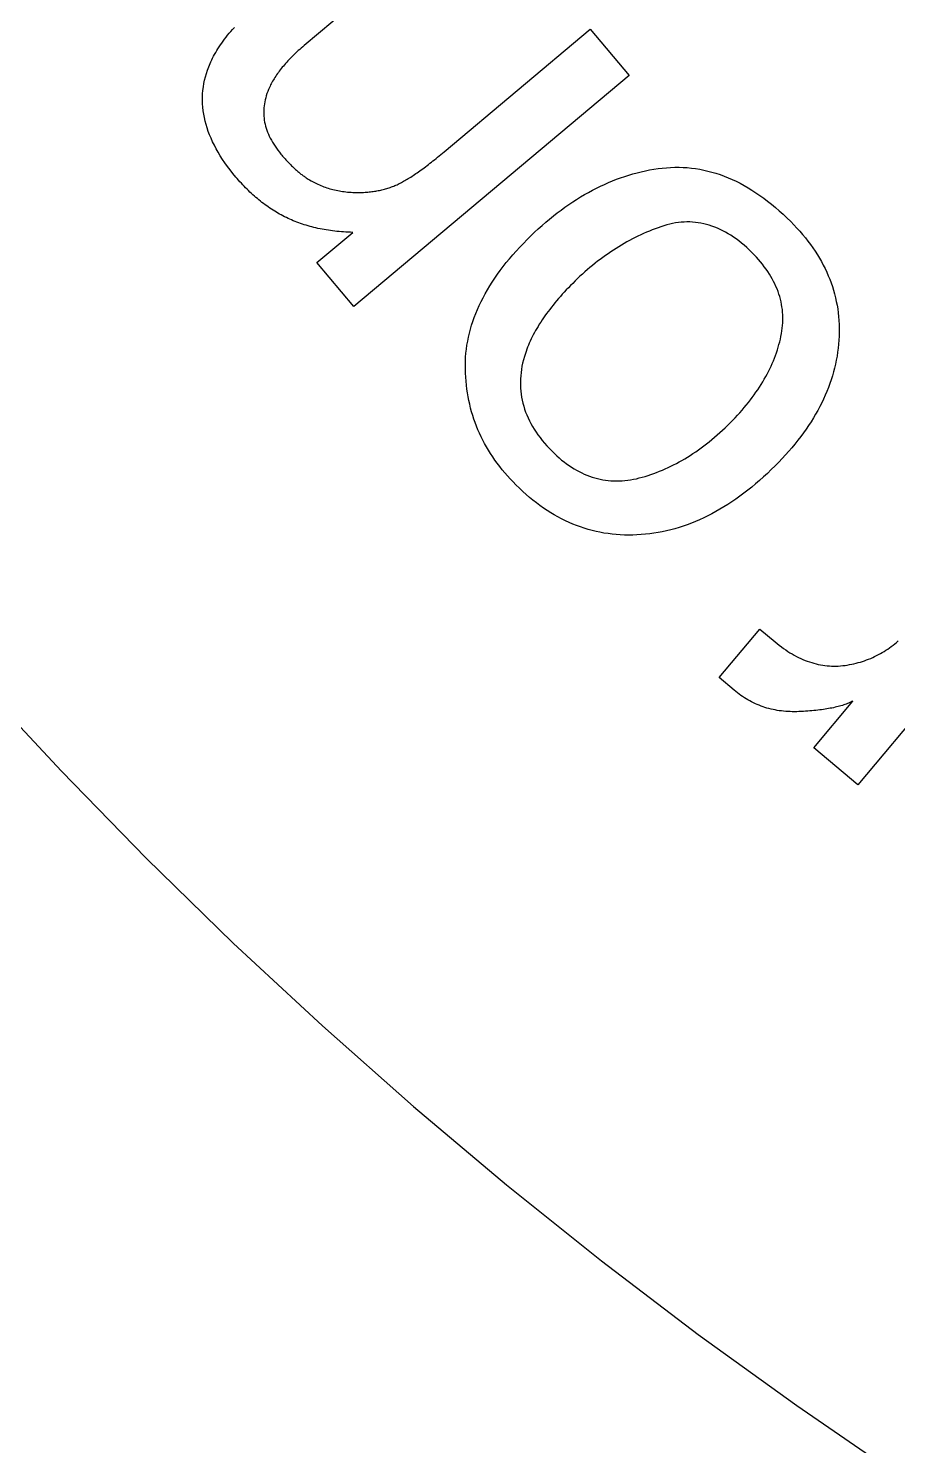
# Model space of a CAD drawing. Header units: metres. Extents: x -53 to 53, y -52 to 53.
# Drawn here: x -32.89 to -25, y -37.15 to -24.28 of the extents above; entities that cross this region are included whole.
import ezdxf

# ---------------------------------------------------------------- set-up
doc = ezdxf.new("R2010")
doc.units = ezdxf.units.M

msp = doc.modelspace()

# ---------------------------------------------------------------- linework, layer by layer
for p, q in [((-28.7888, -23.097), (-30.3852, -24.4366)), ((-31.0808, -24.3439), (-31.0663, -24.3261)), ((-31.0663, -24.3261), (-31.0513, -24.3082)), ((-31.0513, -24.3082), (-31.0359, -24.2903)), ((-31.0359, -24.2903), (-31.02, -24.2723)), ((-29.1148, -25.4031), (-27.788, -24.2897)), ((-27.788, -24.2897), (-27.4351, -24.7103)), ((-31.1688, -24.4661), (-31.1576, -24.4488)), ((-31.1576, -24.4488), (-31.146, -24.4315)), ((-31.146, -24.4315), (-31.1339, -24.4142)), ((-31.1339, -24.4142), (-31.1214, -24.3967)), ((-31.1214, -24.3967), (-31.1083, -24.3792)), ((-31.1083, -24.3792), (-31.0948, -24.3615)), ((-31.0948, -24.3615), (-31.0808, -24.3439)), ((-30.3991, -24.4484), (-30.4127, -24.4601)), ((-30.3852, -24.4366), (-30.3991, -24.4484)), ((-31.2407, -24.601), (-31.2334, -24.5844)), ((-31.2334, -24.5844), (-31.2256, -24.5677)), ((-31.2256, -24.5677), (-31.2173, -24.551)), ((-31.2173, -24.551), (-31.2086, -24.5341)), ((-31.2086, -24.5341), (-31.1993, -24.5172)), ((-31.1993, -24.5172), (-31.1896, -24.5003)), ((-31.1896, -24.5003), (-31.1794, -24.4832)), ((-31.1794, -24.4832), (-31.1688, -24.4661)), ((-30.5447, -24.5885), (-30.5551, -24.6)), ((-30.5341, -24.5769), (-30.5447, -24.5885)), ((-30.5231, -24.5652), (-30.5341, -24.5769)), ((-30.5119, -24.5536), (-30.5231, -24.5652)), ((-30.5005, -24.542), (-30.5119, -24.5536)), ((-30.4888, -24.5303), (-30.5005, -24.542)), ((-30.4768, -24.5186), (-30.4888, -24.5303)), ((-30.4645, -24.507), (-30.4768, -24.5186)), ((-30.452, -24.4953), (-30.4645, -24.507)), ((-30.4392, -24.4836), (-30.452, -24.4953)), ((-30.4261, -24.4718), (-30.4392, -24.4836)), ((-30.4127, -24.4601), (-30.4261, -24.4718)), ((-31.2827, -24.7221), (-31.274, -24.6917)), ((-31.274, -24.6917), (-31.2641, -24.6614)), ((-31.2641, -24.6614), (-31.2531, -24.6311)), ((-31.2531, -24.6311), (-31.2407, -24.601)), ((-30.6441, -24.7152), (-30.6515, -24.7267)), ((-30.6364, -24.7038), (-30.6441, -24.7152)), ((-30.6284, -24.6923), (-30.6364, -24.7038)), ((-30.6202, -24.6808), (-30.6284, -24.6923)), ((-30.6117, -24.6693), (-30.6202, -24.6808)), ((-30.603, -24.6578), (-30.6117, -24.6693)), ((-30.5939, -24.6463), (-30.603, -24.6578)), ((-30.5846, -24.6347), (-30.5939, -24.6463)), ((-30.575, -24.6232), (-30.5846, -24.6347)), ((-30.5652, -24.6116), (-30.575, -24.6232)), ((-30.5551, -24.6), (-30.5652, -24.6116)), ((-27.4351, -24.7103), (-29.9355, -26.8084)), ((-31.3079, -24.8749), (-31.3053, -24.8442)), ((-31.3053, -24.8442), (-31.3014, -24.8136)), ((-31.3014, -24.8136), (-31.2964, -24.783)), ((-31.2964, -24.783), (-31.2902, -24.7525)), ((-31.2902, -24.7525), (-31.2827, -24.7221)), ((-30.7094, -24.8366), (-30.717, -24.8554)), ((-30.7011, -24.8178), (-30.7094, -24.8366)), ((-30.6958, -24.8065), (-30.7011, -24.8178)), ((-30.6903, -24.7951), (-30.6958, -24.8065)), ((-30.6845, -24.7837), (-30.6903, -24.7951)), ((-30.6785, -24.7724), (-30.6845, -24.7837)), ((-30.6721, -24.761), (-30.6785, -24.7724)), ((-30.6655, -24.7495), (-30.6721, -24.761)), ((-30.6586, -24.7381), (-30.6655, -24.7495)), ((-30.6515, -24.7267), (-30.6586, -24.7381)), ((-31.3094, -24.9365), (-31.3093, -24.9057)), ((-31.3084, -24.9674), (-31.3094, -24.9365)), ((-31.3093, -24.9057), (-31.3079, -24.8749)), ((-31.3062, -24.9984), (-31.3084, -24.9674)), ((-30.7474, -24.9674), (-30.75, -24.986)), ((-30.7441, -24.9488), (-30.7474, -24.9674)), ((-30.7401, -24.9302), (-30.7441, -24.9488)), ((-30.7354, -24.9115), (-30.7401, -24.9302)), ((-30.73, -24.8929), (-30.7354, -24.9115)), ((-30.7238, -24.8741), (-30.73, -24.8929)), ((-30.717, -24.8554), (-30.7238, -24.8741)), ((-31.3027, -25.0294), (-31.3062, -24.9984)), ((-31.298, -25.0605), (-31.3027, -25.0294)), ((-31.2922, -25.0917), (-31.298, -25.0605)), ((-31.285, -25.1229), (-31.2922, -25.0917)), ((-30.753, -25.0231), (-30.7534, -25.0415)), ((-30.7534, -25.0415), (-30.7531, -25.06)), ((-30.7531, -25.06), (-30.752, -25.0784)), ((-30.7518, -25.0045), (-30.753, -25.0231)), ((-30.752, -25.0784), (-30.7503, -25.0968)), ((-30.75, -24.986), (-30.7518, -25.0045)), ((-30.7503, -25.0968), (-30.7478, -25.1152)), ((-31.2767, -25.1542), (-31.285, -25.1229)), ((-31.2672, -25.1856), (-31.2767, -25.1542)), ((-31.2565, -25.217), (-31.2672, -25.1856)), ((-31.2445, -25.2485), (-31.2565, -25.217)), ((-30.7478, -25.1152), (-30.7447, -25.1336)), ((-30.7447, -25.1336), (-30.7408, -25.1519)), ((-30.7408, -25.1519), (-30.7362, -25.1702)), ((-30.7362, -25.1702), (-30.7309, -25.1884)), ((-30.7309, -25.1884), (-30.7248, -25.2066)), ((-30.7248, -25.2066), (-30.7181, -25.2249)), ((-30.7181, -25.2249), (-30.7106, -25.243)), ((-31.2314, -25.28), (-31.2445, -25.2485)), ((-31.217, -25.3117), (-31.2314, -25.28)), ((-31.2014, -25.3434), (-31.217, -25.3117)), ((-31.1846, -25.3751), (-31.2014, -25.3434)), ((-30.7106, -25.243), (-30.7024, -25.2612)), ((-30.7024, -25.2612), (-30.6935, -25.2793)), ((-30.6935, -25.2793), (-30.6839, -25.2974)), ((-30.6839, -25.2974), (-30.6736, -25.3155)), ((-30.6736, -25.3155), (-30.6625, -25.3335)), ((-30.6625, -25.3335), (-30.6507, -25.3515)), ((-30.6507, -25.3515), (-30.6382, -25.3695)), ((-31.1666, -25.4069), (-31.1846, -25.3751)), ((-31.1474, -25.4388), (-31.1666, -25.4069)), ((-31.1269, -25.4708), (-31.1474, -25.4388)), ((-31.1053, -25.5028), (-31.1269, -25.4708)), ((-30.6382, -25.3695), (-30.625, -25.3874)), ((-30.625, -25.3874), (-30.6111, -25.4053)), ((-30.6111, -25.4053), (-30.5965, -25.4232)), ((-30.5965, -25.4232), (-30.5889, -25.4322)), ((-30.5889, -25.4322), (-30.5813, -25.441)), ((-30.5813, -25.441), (-30.5738, -25.4497)), ((-30.5738, -25.4497), (-30.5663, -25.4583)), ((-30.5663, -25.4583), (-30.5588, -25.4666)), ((-30.5588, -25.4666), (-30.5514, -25.4749)), ((-30.5514, -25.4749), (-30.5439, -25.483)), ((-30.5439, -25.483), (-30.5365, -25.491)), ((-29.2299, -25.4965), (-29.2161, -25.4857)), ((-29.2161, -25.4857), (-29.2021, -25.4746)), ((-29.2021, -25.4746), (-29.188, -25.4632)), ((-29.188, -25.4632), (-29.1736, -25.4517)), ((-29.1736, -25.4517), (-29.1592, -25.4399)), ((-29.1592, -25.4399), (-29.1445, -25.4278)), ((-29.1445, -25.4278), (-29.1297, -25.4156)), ((-29.1297, -25.4156), (-29.1148, -25.4031)), ((-31.0824, -25.5349), (-31.1053, -25.5028)), ((-31.0583, -25.567), (-31.0824, -25.5349)), ((-31.033, -25.5992), (-31.0583, -25.567)), ((-31.0065, -25.6315), (-31.033, -25.5992)), ((-30.5365, -25.491), (-30.5292, -25.4988)), ((-30.5292, -25.4988), (-30.5218, -25.5065)), ((-30.5218, -25.5065), (-30.5145, -25.514)), ((-30.5145, -25.514), (-30.5072, -25.5214)), ((-30.5072, -25.5214), (-30.4999, -25.5286)), ((-30.4999, -25.5286), (-30.4927, -25.5357)), ((-30.4927, -25.5357), (-30.4855, -25.5426)), ((-30.4855, -25.5426), (-30.4783, -25.5494)), ((-30.4783, -25.5494), (-30.4711, -25.556)), ((-30.4711, -25.556), (-30.464, -25.5625)), ((-30.464, -25.5625), (-30.4569, -25.5689)), ((-30.4569, -25.5689), (-30.4498, -25.5751)), ((-30.4498, -25.5751), (-30.4428, -25.5812)), ((-30.4428, -25.5812), (-30.4357, -25.5871)), ((-30.4357, -25.5871), (-30.4287, -25.5929)), ((-30.4287, -25.5929), (-30.4218, -25.5985)), ((-30.4218, -25.5985), (-30.4148, -25.604)), ((-30.4148, -25.604), (-30.4079, -25.6093)), ((-30.4079, -25.6093), (-30.401, -25.6145)), ((-30.401, -25.6145), (-30.3941, -25.6196)), ((-29.4063, -25.6239), (-29.3948, -25.6164)), ((-29.3948, -25.6164), (-29.3831, -25.6086)), ((-29.3831, -25.6086), (-29.3712, -25.6005)), ((-29.3712, -25.6005), (-29.3592, -25.5922)), ((-29.3592, -25.5922), (-29.347, -25.5837)), ((-29.347, -25.5837), (-29.3346, -25.575)), ((-29.3346, -25.575), (-29.3221, -25.566)), ((-29.3221, -25.566), (-29.3094, -25.5568)), ((-29.3094, -25.5568), (-29.2966, -25.5473)), ((-29.2966, -25.5473), (-29.2836, -25.5376)), ((-29.2836, -25.5376), (-29.2704, -25.5277)), ((-29.2704, -25.5277), (-29.2571, -25.5175)), ((-29.2571, -25.5175), (-29.2436, -25.5071)), ((-29.2436, -25.5071), (-29.2299, -25.4965)), ((-27.4753, -25.6259), (-27.438, -25.614)), ((-27.438, -25.614), (-27.4005, -25.603)), ((-27.4005, -25.603), (-27.3629, -25.5929)), ((-27.3629, -25.5929), (-27.3251, -25.5836)), ((-27.3251, -25.5836), (-27.2872, -25.5752)), ((-27.2872, -25.5752), (-27.2491, -25.5676)), ((-27.2491, -25.5676), (-27.2109, -25.5609)), ((-27.2109, -25.5609), (-27.1725, -25.555)), ((-27.1725, -25.555), (-27.1342, -25.5502)), ((-27.1342, -25.5502), (-27.0959, -25.5465)), ((-27.0959, -25.5465), (-27.0578, -25.5441)), ((-27.0578, -25.5441), (-27.0198, -25.5428)), ((-27.0198, -25.5428), (-26.9819, -25.5428)), ((-26.9819, -25.5428), (-26.9441, -25.544)), ((-26.9441, -25.544), (-26.9065, -25.5464)), ((-26.9065, -25.5464), (-26.8689, -25.5501)), ((-26.8689, -25.5501), (-26.8315, -25.5549)), ((-26.8315, -25.5549), (-26.7942, -25.561)), ((-26.7942, -25.561), (-26.7569, -25.5683)), ((-26.7569, -25.5683), (-26.7198, -25.5768)), ((-26.7198, -25.5768), (-26.6829, -25.5865)), ((-26.6829, -25.5865), (-26.646, -25.5975)), ((-26.646, -25.5975), (-26.6092, -25.6096)), ((-26.6092, -25.6096), (-26.5726, -25.623)), ((-30.9941, -25.6461), (-31.0065, -25.6315)), ((-30.9816, -25.6605), (-30.9941, -25.6461)), ((-30.969, -25.6747), (-30.9816, -25.6605)), ((-30.9564, -25.6887), (-30.969, -25.6747)), ((-30.9436, -25.7024), (-30.9564, -25.6887)), ((-30.9307, -25.7159), (-30.9436, -25.7024)), ((-30.9177, -25.7292), (-30.9307, -25.7159)), ((-30.9047, -25.7423), (-30.9177, -25.7292)), ((-30.8915, -25.7552), (-30.9047, -25.7423)), ((-30.3941, -25.6196), (-30.3873, -25.6245)), ((-30.3873, -25.6245), (-30.3804, -25.6292)), ((-30.3804, -25.6292), (-30.3737, -25.6338)), ((-30.3737, -25.6338), (-30.3669, -25.6383)), ((-30.3669, -25.6383), (-30.3481, -25.6503)), ((-30.3481, -25.6503), (-30.336, -25.6578)), ((-30.336, -25.6578), (-30.3237, -25.6651)), ((-30.3237, -25.6651), (-30.3113, -25.6721)), ((-30.3113, -25.6721), (-30.2988, -25.6789)), ((-30.2988, -25.6789), (-30.2861, -25.6854)), ((-30.2861, -25.6854), (-30.2733, -25.6917)), ((-30.2733, -25.6917), (-30.2604, -25.6978)), ((-30.2604, -25.6978), (-30.2474, -25.7036)), ((-30.2474, -25.7036), (-30.2342, -25.7092)), ((-30.2342, -25.7092), (-30.2209, -25.7145)), ((-30.2209, -25.7145), (-30.2075, -25.7196)), ((-30.2075, -25.7196), (-30.194, -25.7245)), ((-30.194, -25.7245), (-30.1803, -25.7291)), ((-30.1803, -25.7291), (-30.1665, -25.7335)), ((-30.1665, -25.7335), (-30.1526, -25.7377)), ((-30.1526, -25.7377), (-30.1385, -25.7416)), ((-30.1385, -25.7416), (-30.1244, -25.7453)), ((-30.1244, -25.7453), (-30.1101, -25.7487)), ((-29.6794, -25.7478), (-29.6682, -25.7451)), ((-29.6682, -25.7451), (-29.6572, -25.7422)), ((-29.6572, -25.7422), (-29.6463, -25.7392)), ((-29.6463, -25.7392), (-29.6354, -25.7361)), ((-29.6354, -25.7361), (-29.6247, -25.7328)), ((-29.6247, -25.7328), (-29.614, -25.7293)), ((-29.614, -25.7293), (-29.6035, -25.7257)), ((-29.6035, -25.7257), (-29.593, -25.722)), ((-29.593, -25.722), (-29.5827, -25.7181)), ((-29.5827, -25.7181), (-29.5724, -25.7141)), ((-29.5724, -25.7141), (-29.5623, -25.7099)), ((-29.5623, -25.7099), (-29.5522, -25.7056)), ((-29.5522, -25.7056), (-29.5423, -25.7011)), ((-29.5423, -25.7011), (-29.5324, -25.6965)), ((-29.5324, -25.6965), (-29.5226, -25.6918)), ((-29.5226, -25.6918), (-29.5129, -25.6868)), ((-29.5129, -25.6868), (-29.5029, -25.6815)), ((-29.5029, -25.6815), (-29.4929, -25.6761)), ((-29.4929, -25.6761), (-29.4826, -25.6704)), ((-29.4826, -25.6704), (-29.4722, -25.6645)), ((-29.4722, -25.6645), (-29.4616, -25.6583)), ((-29.4616, -25.6583), (-29.4509, -25.6519)), ((-29.4509, -25.6519), (-29.44, -25.6452)), ((-29.44, -25.6452), (-29.429, -25.6384)), ((-29.429, -25.6384), (-29.4177, -25.6313)), ((-29.4177, -25.6313), (-29.4063, -25.6239)), ((-27.7688, -25.7513), (-27.7326, -25.7326)), ((-27.7326, -25.7326), (-27.6963, -25.7148)), ((-27.6963, -25.7148), (-27.6598, -25.6979)), ((-27.6598, -25.6979), (-27.6232, -25.6818)), ((-27.6232, -25.6818), (-27.5865, -25.6665)), ((-27.5865, -25.6665), (-27.5496, -25.6521)), ((-27.5496, -25.6521), (-27.5125, -25.6386)), ((-27.5125, -25.6386), (-27.4753, -25.6259)), ((-26.5726, -25.623), (-26.5361, -25.6376)), ((-26.5361, -25.6376), (-26.4996, -25.6534)), ((-26.4996, -25.6534), (-26.4633, -25.6704)), ((-26.4633, -25.6704), (-26.4271, -25.6887)), ((-26.4271, -25.6887), (-26.3911, -25.7081)), ((-26.3911, -25.7081), (-26.3551, -25.7288)), ((-26.3551, -25.7288), (-26.3192, -25.7507)), ((-30.8783, -25.7679), (-30.8915, -25.7552)), ((-30.865, -25.7803), (-30.8783, -25.7679)), ((-30.8515, -25.7926), (-30.865, -25.7803)), ((-30.838, -25.8046), (-30.8515, -25.7926)), ((-30.8244, -25.8164), (-30.838, -25.8046)), ((-30.8106, -25.828), (-30.8244, -25.8164)), ((-30.7968, -25.8393), (-30.8106, -25.828)), ((-30.7829, -25.8505), (-30.7968, -25.8393)), ((-30.7689, -25.8614), (-30.7829, -25.8505)), ((-30.7548, -25.8721), (-30.7689, -25.8614)), ((-30.7406, -25.8827), (-30.7548, -25.8721)), ((-30.1101, -25.7487), (-30.0956, -25.7519)), ((-30.0956, -25.7519), (-30.0811, -25.7549)), ((-30.0811, -25.7549), (-30.0664, -25.7576)), ((-30.0664, -25.7576), (-30.0516, -25.7601)), ((-30.0516, -25.7601), (-30.0367, -25.7623)), ((-30.0367, -25.7623), (-30.0216, -25.7643)), ((-30.0216, -25.7643), (-30.0064, -25.7661)), ((-30.0064, -25.7661), (-29.9911, -25.7677)), ((-29.9911, -25.7677), (-29.9757, -25.769)), ((-29.9757, -25.769), (-29.9601, -25.77)), ((-29.9601, -25.77), (-29.9444, -25.7709)), ((-29.9444, -25.7709), (-29.9286, -25.7715)), ((-29.9286, -25.7715), (-29.9127, -25.7718)), ((-29.9127, -25.7718), (-29.8966, -25.7719)), ((-29.8966, -25.7719), (-29.8837, -25.7718)), ((-29.8837, -25.7718), (-29.8709, -25.7716)), ((-29.8709, -25.7716), (-29.8582, -25.7711)), ((-29.8582, -25.7711), (-29.8456, -25.7706)), ((-29.8456, -25.7706), (-29.8331, -25.7699)), ((-29.8331, -25.7699), (-29.8207, -25.7691)), ((-29.8207, -25.7691), (-29.8083, -25.7681)), ((-29.8083, -25.7681), (-29.7961, -25.767)), ((-29.7961, -25.767), (-29.784, -25.7658)), ((-29.784, -25.7658), (-29.772, -25.7643)), ((-29.772, -25.7643), (-29.7601, -25.7628)), ((-29.7601, -25.7628), (-29.7482, -25.7611)), ((-29.7482, -25.7611), (-29.7365, -25.7592)), ((-29.7365, -25.7592), (-29.7249, -25.7572)), ((-29.7249, -25.7572), (-29.7134, -25.7551)), ((-29.7134, -25.7551), (-29.7019, -25.7528)), ((-29.7019, -25.7528), (-29.6906, -25.7504)), ((-29.6906, -25.7504), (-29.6794, -25.7478)), ((-27.9827, -25.8812), (-27.9474, -25.8575)), ((-27.9474, -25.8575), (-27.912, -25.8345)), ((-27.912, -25.8345), (-27.8764, -25.8124)), ((-27.8764, -25.8124), (-27.8407, -25.7912)), ((-27.8407, -25.7912), (-27.8048, -25.7708)), ((-27.8048, -25.7708), (-27.7688, -25.7513)), ((-26.3192, -25.7507), (-26.2835, -25.7738)), ((-26.2835, -25.7738), (-26.2479, -25.7982)), ((-26.2479, -25.7982), (-26.2123, -25.8237)), ((-26.2123, -25.8237), (-26.1769, -25.8504)), ((-26.1769, -25.8504), (-26.1416, -25.8784)), ((-30.7263, -25.8929), (-30.7406, -25.8827)), ((-30.712, -25.903), (-30.7263, -25.8929)), ((-30.6975, -25.9129), (-30.712, -25.903)), ((-30.6829, -25.9225), (-30.6975, -25.9129)), ((-30.6683, -25.9319), (-30.6829, -25.9225)), ((-30.6535, -25.9412), (-30.6683, -25.9319)), ((-30.6386, -25.9501), (-30.6535, -25.9412)), ((-30.6237, -25.9589), (-30.6386, -25.9501)), ((-30.6087, -25.9675), (-30.6237, -25.9589)), ((-30.5935, -25.9758), (-30.6087, -25.9675)), ((-30.5783, -25.984), (-30.5935, -25.9758)), ((-30.563, -25.9919), (-30.5783, -25.984)), ((-30.5475, -25.9996), (-30.563, -25.9919)), ((-30.5321, -26.0071), (-30.5475, -25.9996)), ((-28.1569, -26.013), (-28.1223, -25.9849)), ((-28.1223, -25.9849), (-28.0877, -25.9577)), ((-28.0877, -25.9577), (-28.0528, -25.9314)), ((-28.0528, -25.9314), (-28.0178, -25.9059)), ((-28.0178, -25.9059), (-27.9827, -25.8812)), ((-26.1416, -25.8784), (-26.1065, -25.9076)), ((-26.1065, -25.9076), (-26.0714, -25.938)), ((-26.0714, -25.938), (-26.0365, -25.9697)), ((-26.0365, -25.9697), (-26.0016, -26.0025)), ((-26.0016, -26.0025), (-25.9669, -26.0366)), ((-30.5164, -26.0143), (-30.5321, -26.0071)), ((-30.5006, -26.0214), (-30.5164, -26.0143)), ((-30.4846, -26.0282), (-30.5006, -26.0214)), ((-30.4684, -26.0348), (-30.4846, -26.0282)), ((-30.4521, -26.0412), (-30.4684, -26.0348)), ((-30.4355, -26.0475), (-30.4521, -26.0412)), ((-30.4188, -26.0534), (-30.4355, -26.0475)), ((-30.402, -26.0592), (-30.4188, -26.0534)), ((-30.3849, -26.0648), (-30.402, -26.0592)), ((-30.3677, -26.0701), (-30.3849, -26.0648)), ((-30.3503, -26.0753), (-30.3677, -26.0701)), ((-30.3327, -26.0802), (-30.3503, -26.0753)), ((-30.3149, -26.0849), (-30.3327, -26.0802)), ((-30.297, -26.0894), (-30.3149, -26.0849)), ((-30.2789, -26.0937), (-30.297, -26.0894)), ((-30.2606, -26.0978), (-30.2789, -26.0937)), ((-30.2421, -26.1016), (-30.2606, -26.0978)), ((-30.2234, -26.1053), (-30.2421, -26.1016)), ((-30.2046, -26.1087), (-30.2234, -26.1053)), ((-30.1856, -26.1119), (-30.2046, -26.1087)), ((-30.1664, -26.1149), (-30.1856, -26.1119)), ((-30.1471, -26.1177), (-30.1664, -26.1149)), ((-30.1276, -26.1203), (-30.1471, -26.1177)), ((-30.1079, -26.1227), (-30.1276, -26.1203)), ((-30.088, -26.1249), (-30.1079, -26.1227)), ((-30.0679, -26.1268), (-30.088, -26.1249)), ((-30.0477, -26.1286), (-30.0679, -26.1268)), ((-30.0273, -26.1301), (-30.0477, -26.1286)), ((-30.0067, -26.1314), (-30.0273, -26.1301)), ((-29.9859, -26.1325), (-30.0067, -26.1314)), ((-29.965, -26.1334), (-29.9859, -26.1325)), ((-29.9439, -26.134), (-29.965, -26.1334)), ((-28.2937, -26.1337), (-28.2597, -26.1022)), ((-28.2597, -26.1022), (-28.2256, -26.0716)), ((-28.2256, -26.0716), (-28.1913, -26.0419)), ((-28.1913, -26.0419), (-28.1569, -26.013)), ((-27.2511, -26.1226), (-27.2771, -26.1336)), ((-27.2249, -26.112), (-27.2511, -26.1226)), ((-27.1987, -26.1018), (-27.2249, -26.112)), ((-27.1722, -26.092), (-27.1987, -26.1018)), ((-27.1456, -26.0825), (-27.1722, -26.092)), ((-27.119, -26.0738), (-27.1456, -26.0825)), ((-27.0926, -26.0661), (-27.119, -26.0738)), ((-27.0662, -26.0593), (-27.0926, -26.0661)), ((-27.04, -26.0536), (-27.0662, -26.0593)), ((-27.0138, -26.0488), (-27.04, -26.0536)), ((-26.9877, -26.045), (-27.0138, -26.0488)), ((-26.9617, -26.0422), (-26.9877, -26.045)), ((-26.9358, -26.0404), (-26.9617, -26.0422)), ((-26.91, -26.0396), (-26.9358, -26.0404)), ((-26.8844, -26.0398), (-26.91, -26.0396)), ((-26.8588, -26.041), (-26.8844, -26.0398)), ((-26.8333, -26.0431), (-26.8588, -26.041)), ((-26.8079, -26.0462), (-26.8333, -26.0431)), ((-26.7826, -26.0504), (-26.8079, -26.0462)), ((-26.7574, -26.0555), (-26.7826, -26.0504)), ((-26.7323, -26.0616), (-26.7574, -26.0555)), ((-26.7073, -26.0687), (-26.7323, -26.0616)), ((-26.6824, -26.0768), (-26.7073, -26.0687)), ((-26.6575, -26.0858), (-26.6824, -26.0768)), ((-26.6328, -26.0959), (-26.6575, -26.0858)), ((-26.6082, -26.1069), (-26.6328, -26.0959)), ((-26.5837, -26.119), (-26.6082, -26.1069)), ((-26.5593, -26.132), (-26.5837, -26.119)), ((-26.535, -26.146), (-26.5593, -26.132)), ((-25.9669, -26.0366), (-25.9385, -26.0656)), ((-25.9385, -26.0656), (-25.911, -26.0948)), ((-25.911, -26.0948), (-25.8845, -26.1242)), ((-25.8845, -26.1242), (-25.8589, -26.1539)), ((-30.271, -26.4085), (-29.9439, -26.134)), ((-28.4286, -26.2689), (-28.3954, -26.234)), ((-28.3954, -26.234), (-28.3611, -26.1992)), ((-28.3611, -26.1992), (-28.3275, -26.166)), ((-28.3275, -26.166), (-28.2937, -26.1337)), ((-27.5048, -26.2498), (-27.5294, -26.2646)), ((-27.4801, -26.2354), (-27.5048, -26.2498)), ((-27.4552, -26.2213), (-27.4801, -26.2354)), ((-27.4302, -26.2076), (-27.4552, -26.2213)), ((-27.405, -26.1943), (-27.4302, -26.2076)), ((-27.3797, -26.1814), (-27.405, -26.1943)), ((-27.3543, -26.1689), (-27.3797, -26.1814)), ((-27.3287, -26.1567), (-27.3543, -26.1689)), ((-27.303, -26.145), (-27.3287, -26.1567)), ((-27.2771, -26.1336), (-27.303, -26.145)), ((-26.5107, -26.161), (-26.535, -26.146)), ((-26.4866, -26.177), (-26.5107, -26.161)), ((-26.4626, -26.194), (-26.4866, -26.177)), ((-26.4386, -26.2119), (-26.4626, -26.194)), ((-26.4148, -26.2309), (-26.4386, -26.2119)), ((-26.3911, -26.2508), (-26.4148, -26.2309)), ((-26.3674, -26.2718), (-26.3911, -26.2508)), ((-25.8589, -26.1539), (-25.8343, -26.1838)), ((-25.8343, -26.1838), (-25.8107, -26.214)), ((-25.8107, -26.214), (-25.7879, -26.2444)), ((-25.7879, -26.2444), (-25.7662, -26.2749)), ((-28.5505, -26.409), (-28.5216, -26.3739)), ((-28.5216, -26.3739), (-28.4917, -26.3388)), ((-28.4917, -26.3388), (-28.4607, -26.3038)), ((-28.4607, -26.3038), (-28.4286, -26.2689)), ((-27.6975, -26.3792), (-27.7209, -26.3971)), ((-27.6739, -26.3617), (-27.6975, -26.3792)), ((-27.6502, -26.3445), (-27.6739, -26.3617)), ((-27.6263, -26.3278), (-27.6502, -26.3445)), ((-27.6023, -26.3114), (-27.6263, -26.3278)), ((-27.5781, -26.2954), (-27.6023, -26.3114)), ((-27.5538, -26.2798), (-27.5781, -26.2954)), ((-27.5294, -26.2646), (-27.5538, -26.2798)), ((-26.3439, -26.2937), (-26.3674, -26.2718)), ((-26.3204, -26.3166), (-26.3439, -26.2937)), ((-26.2995, -26.3379), (-26.3204, -26.3166)), ((-26.2794, -26.3594), (-26.2995, -26.3379)), ((-26.2602, -26.381), (-26.2794, -26.3594)), ((-26.2417, -26.4026), (-26.2602, -26.381)), ((-25.7662, -26.2749), (-25.7453, -26.3058)), ((-25.7453, -26.3058), (-25.7254, -26.3368)), ((-25.7254, -26.3368), (-25.7065, -26.3681)), ((-25.7065, -26.3681), (-25.6886, -26.3996)), ((-29.9355, -26.8084), (-30.271, -26.4085)), ((-28.6552, -26.55), (-28.6306, -26.5146)), ((-28.6306, -26.5146), (-28.605, -26.4794)), ((-28.605, -26.4794), (-28.5783, -26.4442)), ((-28.5783, -26.4442), (-28.5505, -26.409)), ((-27.8586, -26.5126), (-27.881, -26.5332)), ((-27.836, -26.4924), (-27.8586, -26.5126)), ((-27.8133, -26.4726), (-27.836, -26.4924)), ((-27.7904, -26.4531), (-27.8133, -26.4726)), ((-27.7674, -26.4341), (-27.7904, -26.4531)), ((-27.7442, -26.4154), (-27.7674, -26.4341)), ((-27.7209, -26.3971), (-27.7442, -26.4154)), ((-26.224, -26.4244), (-26.2417, -26.4026)), ((-26.2071, -26.4463), (-26.224, -26.4244)), ((-26.1911, -26.4683), (-26.2071, -26.4463)), ((-26.1758, -26.4904), (-26.1911, -26.4683)), ((-26.1614, -26.5127), (-26.1758, -26.4904)), ((-26.1477, -26.535), (-26.1614, -26.5127)), ((-25.6886, -26.3996), (-25.6715, -26.4314)), ((-25.6715, -26.4314), (-25.6554, -26.4633)), ((-25.6554, -26.4633), (-25.6403, -26.4955)), ((-25.6403, -26.4955), (-25.6261, -26.528)), ((-28.7223, -26.6563), (-28.701, -26.6208)), ((-28.701, -26.6208), (-28.6786, -26.5854)), ((-28.6786, -26.5854), (-28.6552, -26.55)), ((-27.9864, -26.637), (-28.0053, -26.6568)), ((-27.9672, -26.6172), (-27.9864, -26.637)), ((-27.9475, -26.5973), (-27.9672, -26.6172)), ((-27.9255, -26.5755), (-27.9475, -26.5973)), ((-27.9033, -26.5542), (-27.9255, -26.5755)), ((-27.881, -26.5332), (-27.9033, -26.5542)), ((-26.1349, -26.5574), (-26.1477, -26.535)), ((-26.1228, -26.58), (-26.1349, -26.5574)), ((-26.1116, -26.6027), (-26.1228, -26.58)), ((-26.1012, -26.6254), (-26.1116, -26.6027)), ((-26.0915, -26.6483), (-26.1012, -26.6254)), ((-26.0827, -26.6713), (-26.0915, -26.6483)), ((-25.6261, -26.528), (-25.6129, -26.5606)), ((-25.6129, -26.5606), (-25.6006, -26.5935)), ((-25.6006, -26.5935), (-25.5892, -26.6266)), ((-25.5892, -26.6266), (-25.5788, -26.6599)), ((-28.7968, -26.7988), (-28.7798, -26.7631)), ((-28.7798, -26.7631), (-28.7617, -26.7275)), ((-28.7617, -26.7275), (-28.7426, -26.6918)), ((-28.7426, -26.6918), (-28.7223, -26.6563)), ((-28.1096, -26.7748), (-28.1255, -26.7943)), ((-28.0933, -26.7552), (-28.1096, -26.7748)), ((-28.0765, -26.7356), (-28.0933, -26.7552)), ((-28.0593, -26.7159), (-28.0765, -26.7356)), ((-28.0417, -26.6963), (-28.0593, -26.7159)), ((-28.0237, -26.6765), (-28.0417, -26.6963)), ((-28.0053, -26.6568), (-28.0237, -26.6765)), ((-26.0747, -26.6944), (-26.0827, -26.6713)), ((-26.0675, -26.7176), (-26.0747, -26.6944)), ((-26.0611, -26.7409), (-26.0675, -26.7176)), ((-26.0555, -26.7643), (-26.0611, -26.7409)), ((-26.0507, -26.7879), (-26.0555, -26.7643)), ((-25.5788, -26.6599), (-25.5694, -26.6935)), ((-25.5694, -26.6935), (-25.5609, -26.7273)), ((-25.5609, -26.7273), (-25.5533, -26.7613)), ((-25.5533, -26.7613), (-25.5467, -26.7956)), ((-28.8413, -26.9063), (-28.8275, -26.8704)), ((-28.8275, -26.8704), (-28.8127, -26.8346)), ((-28.8127, -26.8346), (-28.7968, -26.7988)), ((-28.199, -26.8915), (-28.2124, -26.9108)), ((-28.1852, -26.8721), (-28.199, -26.8915)), ((-28.1709, -26.8527), (-28.1852, -26.8721)), ((-28.1562, -26.8333), (-28.1709, -26.8527)), ((-28.1411, -26.8138), (-28.1562, -26.8333)), ((-28.1255, -26.7943), (-28.1411, -26.8138)), ((-26.0467, -26.8115), (-26.0507, -26.7879)), ((-26.0435, -26.8353), (-26.0467, -26.8115)), ((-26.0412, -26.8592), (-26.0435, -26.8353)), ((-26.0396, -26.8831), (-26.0412, -26.8592)), ((-26.0388, -26.9072), (-26.0396, -26.8831)), ((-25.5467, -26.7956), (-25.541, -26.8301)), ((-25.541, -26.8301), (-25.5363, -26.8648)), ((-25.5363, -26.8648), (-25.5326, -26.8997)), ((-25.5326, -26.8997), (-25.5298, -26.9349)), ((-28.8855, -27.0504), (-28.8761, -27.0143)), ((-28.8761, -27.0143), (-28.8655, -26.9783)), ((-28.8655, -26.9783), (-28.8539, -26.9423)), ((-28.8539, -26.9423), (-28.8413, -26.9063)), ((-28.2844, -27.026), (-28.2949, -27.045)), ((-28.2734, -27.0069), (-28.2844, -27.026)), ((-28.2621, -26.9877), (-28.2734, -27.0069)), ((-28.2503, -26.9685), (-28.2621, -26.9877)), ((-28.2381, -26.9493), (-28.2503, -26.9685)), ((-28.2255, -26.9301), (-28.2381, -26.9493)), ((-28.2124, -26.9108), (-28.2255, -26.9301)), ((-26.0511, -27.054), (-26.047, -27.0293)), ((-26.047, -27.0293), (-26.0438, -27.0046)), ((-26.0438, -27.0046), (-26.0413, -26.9801)), ((-26.0413, -26.9801), (-26.0397, -26.9557)), ((-26.0397, -26.9557), (-26.0388, -26.9314)), ((-26.0388, -26.9314), (-26.0388, -26.9072)), ((-25.5298, -26.9349), (-25.5279, -26.9703)), ((-25.5279, -26.9703), (-25.527, -27.0059)), ((-25.527, -27.0059), (-25.527, -27.0418)), ((-28.9124, -27.1954), (-28.9073, -27.1591)), ((-28.9073, -27.1591), (-28.9011, -27.1228)), ((-28.9011, -27.1228), (-28.8939, -27.0866)), ((-28.8939, -27.0866), (-28.8855, -27.0504)), ((-28.3494, -27.1587), (-28.357, -27.1775)), ((-28.3414, -27.1398), (-28.3494, -27.1587)), ((-28.3329, -27.1209), (-28.3414, -27.1398)), ((-28.324, -27.102), (-28.3329, -27.1209)), ((-28.3147, -27.083), (-28.324, -27.102)), ((-28.305, -27.0641), (-28.3147, -27.083)), ((-28.2949, -27.045), (-28.305, -27.0641)), ((-26.0813, -27.1779), (-26.0742, -27.1532)), ((-26.0742, -27.1532), (-26.0676, -27.1285)), ((-26.0676, -27.1285), (-26.0615, -27.1037)), ((-26.0615, -27.1037), (-26.056, -27.0788)), ((-26.056, -27.0788), (-26.0511, -27.054)), ((-25.5328, -27.1506), (-25.5365, -27.1868)), ((-25.5299, -27.1142), (-25.5328, -27.1506)), ((-25.528, -27.0779), (-25.5299, -27.1142)), ((-25.527, -27.0418), (-25.528, -27.0779)), ((-28.9214, -27.3048), (-28.9195, -27.2683)), ((-28.9195, -27.2683), (-28.9165, -27.2318)), ((-28.9165, -27.2318), (-28.9124, -27.1954)), ((-28.3865, -27.2631), (-28.3946, -27.2924)), ((-28.3774, -27.2337), (-28.3865, -27.2631)), ((-28.371, -27.215), (-28.3774, -27.2337)), ((-28.3642, -27.1963), (-28.371, -27.215)), ((-28.357, -27.1775), (-28.3642, -27.1963)), ((-26.1247, -27.3001), (-26.115, -27.2758)), ((-26.115, -27.2758), (-26.1058, -27.2514)), ((-26.1058, -27.2514), (-26.0971, -27.227)), ((-26.0971, -27.227), (-26.0889, -27.2025)), ((-26.0889, -27.2025), (-26.0813, -27.1779)), ((-25.5468, -27.259), (-25.5534, -27.2949)), ((-25.5412, -27.2229), (-25.5468, -27.259)), ((-25.5365, -27.1868), (-25.5412, -27.2229)), ((-28.9221, -27.3413), (-28.9214, -27.3048)), ((-28.9219, -27.3779), (-28.9221, -27.3413)), ((-28.9207, -27.4144), (-28.9219, -27.3779)), ((-28.9187, -27.4506), (-28.9207, -27.4144)), ((-28.4167, -27.408), (-28.4197, -27.4365)), ((-28.4127, -27.3793), (-28.4167, -27.408)), ((-28.4077, -27.3505), (-28.4127, -27.3793)), ((-28.4017, -27.3216), (-28.4077, -27.3505)), ((-28.3946, -27.2924), (-28.4017, -27.3216)), ((-26.1942, -27.4445), (-26.1813, -27.4207)), ((-26.1813, -27.4207), (-26.1689, -27.3967)), ((-26.1689, -27.3967), (-26.1571, -27.3727)), ((-26.1571, -27.3727), (-26.1458, -27.3485)), ((-26.1458, -27.3485), (-26.135, -27.3244)), ((-26.135, -27.3244), (-26.1247, -27.3001)), ((-25.5785, -27.402), (-25.5887, -27.4375)), ((-25.5692, -27.3664), (-25.5785, -27.402)), ((-25.5608, -27.3307), (-25.5692, -27.3664)), ((-25.5534, -27.2949), (-25.5608, -27.3307)), ((-28.916, -27.4864), (-28.9187, -27.4506)), ((-28.9124, -27.522), (-28.916, -27.4864)), ((-28.9081, -27.5573), (-28.9124, -27.522)), ((-28.4216, -27.4649), (-28.4225, -27.4931)), ((-28.4225, -27.4931), (-28.4223, -27.5211)), ((-28.4223, -27.5211), (-28.4212, -27.549)), ((-28.4197, -27.4365), (-28.4216, -27.4649)), ((-28.4212, -27.549), (-28.419, -27.5767)), ((-26.2666, -27.563), (-26.2511, -27.5395)), ((-26.2511, -27.5395), (-26.2361, -27.5158)), ((-26.2361, -27.5158), (-26.2216, -27.4922)), ((-26.2216, -27.4922), (-26.2076, -27.4684)), ((-26.2076, -27.4684), (-26.1942, -27.4445)), ((-25.6248, -27.5432), (-25.6387, -27.5782)), ((-25.6118, -27.508), (-25.6248, -27.5432)), ((-25.5998, -27.4728), (-25.6118, -27.508)), ((-25.5887, -27.4375), (-25.5998, -27.4728)), ((-28.9029, -27.5923), (-28.9081, -27.5573)), ((-28.8969, -27.6271), (-28.9029, -27.5923)), ((-28.8902, -27.6615), (-28.8969, -27.6271)), ((-28.8826, -27.6956), (-28.8902, -27.6615)), ((-28.419, -27.5767), (-28.4157, -27.6043)), ((-28.4157, -27.6043), (-28.4115, -27.6317)), ((-28.4115, -27.6317), (-28.4062, -27.6589)), ((-28.4062, -27.6589), (-28.3999, -27.686)), ((-26.3521, -27.6798), (-26.334, -27.6566)), ((-26.334, -27.6566), (-26.3163, -27.6333)), ((-26.3163, -27.6333), (-26.2992, -27.6099)), ((-26.2992, -27.6099), (-26.2827, -27.5865)), ((-26.2827, -27.5865), (-26.2666, -27.563)), ((-25.6692, -27.6479), (-25.6858, -27.6825)), ((-25.6535, -27.6131), (-25.6692, -27.6479)), ((-25.6387, -27.5782), (-25.6535, -27.6131)), ((-28.8743, -27.7295), (-28.8826, -27.6956)), ((-28.8651, -27.7631), (-28.8743, -27.7295)), ((-28.8552, -27.7964), (-28.8651, -27.7631)), ((-28.8445, -27.8294), (-28.8552, -27.7964)), ((-28.3999, -27.686), (-28.3925, -27.713)), ((-28.3925, -27.713), (-28.3841, -27.7397)), ((-28.3841, -27.7397), (-28.3747, -27.7663)), ((-28.3747, -27.7663), (-28.3643, -27.7928)), ((-28.3643, -27.7928), (-28.3528, -27.8191)), ((-26.4721, -27.8176), (-26.4508, -27.7948)), ((-26.4508, -27.7948), (-26.43, -27.7719)), ((-26.43, -27.7719), (-26.4097, -27.749)), ((-26.4097, -27.749), (-26.39, -27.726)), ((-26.39, -27.726), (-26.3708, -27.7029)), ((-26.3708, -27.7029), (-26.3521, -27.6798)), ((-25.7412, -27.7859), (-25.7615, -27.8201)), ((-25.7218, -27.7516), (-25.7412, -27.7859)), ((-25.7034, -27.7171), (-25.7218, -27.7516)), ((-25.6858, -27.6825), (-25.7034, -27.7171)), ((-28.8329, -27.8621), (-28.8445, -27.8294)), ((-28.8206, -27.8945), (-28.8329, -27.8621)), ((-28.8075, -27.9266), (-28.8206, -27.8945)), ((-28.7935, -27.9585), (-28.8075, -27.9266)), ((-28.3528, -27.8191), (-28.3403, -27.8452)), ((-28.3403, -27.8452), (-28.3268, -27.8712)), ((-28.3268, -27.8712), (-28.3122, -27.8971)), ((-28.3122, -27.8971), (-28.2966, -27.9228)), ((-28.2966, -27.9228), (-28.28, -27.9483)), ((-26.6113, -27.9532), (-26.5874, -27.9314)), ((-26.5874, -27.9314), (-26.5636, -27.9091)), ((-26.5636, -27.9091), (-26.5399, -27.8863)), ((-26.5399, -27.8863), (-26.5163, -27.863)), ((-26.5163, -27.863), (-26.494, -27.8403)), ((-26.494, -27.8403), (-26.4721, -27.8176)), ((-25.8279, -27.9221), (-25.8519, -27.9559)), ((-25.8049, -27.8882), (-25.8279, -27.9221)), ((-25.7827, -27.8542), (-25.8049, -27.8882)), ((-25.7615, -27.8201), (-25.7827, -27.8542)), ((-28.7788, -27.99), (-28.7935, -27.9585)), ((-28.7633, -28.0213), (-28.7788, -27.99)), ((-28.747, -28.0522), (-28.7633, -28.0213)), ((-28.7299, -28.0829), (-28.747, -28.0522)), ((-28.28, -27.9483), (-28.2624, -27.9736)), ((-28.2624, -27.9736), (-28.2437, -27.9989)), ((-28.2437, -27.9989), (-28.224, -28.0239)), ((-28.224, -28.0239), (-28.2033, -28.0488)), ((-28.2033, -28.0488), (-28.1815, -28.0735)), ((-26.7564, -28.0734), (-26.732, -28.0546)), ((-26.732, -28.0546), (-26.7077, -28.0354)), ((-26.7077, -28.0354), (-26.6835, -28.0156)), ((-26.6835, -28.0156), (-26.6593, -27.9953)), ((-26.6593, -27.9953), (-26.6353, -27.9745)), ((-26.6353, -27.9745), (-26.6113, -27.9532)), ((-25.9294, -28.0565), (-25.957, -28.0898)), ((-25.9026, -28.0231), (-25.9294, -28.0565)), ((-25.8768, -27.9895), (-25.9026, -28.0231)), ((-25.8519, -27.9559), (-25.8768, -27.9895)), ((-28.7119, -28.1133), (-28.7299, -28.0829)), ((-28.6932, -28.1434), (-28.7119, -28.1133)), ((-28.6737, -28.1733), (-28.6932, -28.1434)), ((-28.6534, -28.2028), (-28.6737, -28.1733)), ((-28.1815, -28.0735), (-28.1587, -28.0981)), ((-28.1587, -28.0981), (-28.1349, -28.1225)), ((-28.1349, -28.1225), (-28.1133, -28.1436)), ((-28.1133, -28.1436), (-28.0915, -28.1639)), ((-28.0915, -28.1639), (-28.0695, -28.1833)), ((-28.0695, -28.1833), (-28.0475, -28.2019)), ((-26.9549, -28.2052), (-26.9298, -28.1905)), ((-26.9298, -28.1905), (-26.9047, -28.1753)), ((-26.9047, -28.1753), (-26.8798, -28.1596)), ((-26.8798, -28.1596), (-26.8549, -28.1434)), ((-26.8549, -28.1434), (-26.8302, -28.1266)), ((-26.8302, -28.1266), (-26.8055, -28.1094)), ((-26.8055, -28.1094), (-26.7809, -28.0916)), ((-26.7809, -28.0916), (-26.7564, -28.0734)), ((-26.0455, -28.1891), (-26.0768, -28.222)), ((-26.0151, -28.1561), (-26.0455, -28.1891)), ((-25.9856, -28.123), (-26.0151, -28.1561)), ((-25.957, -28.0898), (-25.9856, -28.123)), ((-28.6323, -28.232), (-28.6534, -28.2028)), ((-28.6104, -28.261), (-28.6323, -28.232)), ((-28.5877, -28.2897), (-28.6104, -28.261)), ((-28.5642, -28.3181), (-28.5877, -28.2897)), ((-28.5399, -28.3462), (-28.5642, -28.3181)), ((-28.0475, -28.2019), (-28.0252, -28.2195)), ((-28.0252, -28.2195), (-28.0028, -28.2364)), ((-28.0028, -28.2364), (-27.9803, -28.2523)), ((-27.9803, -28.2523), (-27.9576, -28.2674)), ((-27.9576, -28.2674), (-27.9348, -28.2816)), ((-27.9348, -28.2816), (-27.9118, -28.295)), ((-27.9118, -28.295), (-27.8887, -28.3075)), ((-27.8887, -28.3075), (-27.8654, -28.3192)), ((-27.8654, -28.3192), (-27.842, -28.33)), ((-27.2109, -28.3244), (-27.1849, -28.3148)), ((-27.1849, -28.3148), (-27.159, -28.3046)), ((-27.159, -28.3046), (-27.1332, -28.294)), ((-27.1332, -28.294), (-27.1074, -28.2828)), ((-27.1074, -28.2828), (-27.0818, -28.2712)), ((-27.0818, -28.2712), (-27.0562, -28.259)), ((-27.0562, -28.259), (-27.0308, -28.2463)), ((-27.0308, -28.2463), (-27.0054, -28.2331)), ((-27.0054, -28.2331), (-26.9801, -28.2194)), ((-26.9801, -28.2194), (-26.9549, -28.2052)), ((-26.1441, -28.2893), (-26.1794, -28.3229)), ((-26.109, -28.2547), (-26.1441, -28.2893)), ((-26.0768, -28.222), (-26.109, -28.2547)), ((-28.5148, -28.374), (-28.5399, -28.3462)), ((-28.4889, -28.4015), (-28.5148, -28.374)), ((-28.4622, -28.4287), (-28.4889, -28.4015)), ((-28.4319, -28.4584), (-28.4622, -28.4287)), ((-27.842, -28.33), (-27.8185, -28.3399)), ((-27.8185, -28.3399), (-27.7947, -28.349)), ((-27.7947, -28.349), (-27.7709, -28.3572)), ((-27.7709, -28.3572), (-27.7469, -28.3645)), ((-27.7469, -28.3645), (-27.7227, -28.371)), ((-27.7227, -28.371), (-27.6983, -28.3767)), ((-27.6983, -28.3767), (-27.6739, -28.3814)), ((-27.6739, -28.3814), (-27.6493, -28.3853)), ((-27.6493, -28.3853), (-27.6245, -28.3884)), ((-27.6245, -28.3884), (-27.5996, -28.3906)), ((-27.5996, -28.3906), (-27.5745, -28.3919)), ((-27.5745, -28.3919), (-27.5493, -28.3924)), ((-27.5493, -28.3924), (-27.5239, -28.392)), ((-27.5239, -28.392), (-27.4984, -28.3907)), ((-27.4984, -28.3907), (-27.4728, -28.3886)), ((-27.4728, -28.3886), (-27.4469, -28.3856)), ((-27.4469, -28.3856), (-27.421, -28.3817)), ((-27.421, -28.3817), (-27.3949, -28.377)), ((-27.3949, -28.377), (-27.3686, -28.3715)), ((-27.3686, -28.3715), (-27.3422, -28.3651)), ((-27.3422, -28.3651), (-27.3158, -28.3579)), ((-27.3158, -28.3579), (-27.2894, -28.3503)), ((-27.2894, -28.3503), (-27.2632, -28.3422)), ((-27.2632, -28.3422), (-27.237, -28.3336)), ((-27.237, -28.3336), (-27.2109, -28.3244)), ((-26.3213, -28.4475), (-26.3571, -28.4762)), ((-26.2857, -28.4178), (-26.3213, -28.4475)), ((-26.2501, -28.3872), (-26.2857, -28.4178)), ((-26.2147, -28.3555), (-26.2501, -28.3872)), ((-26.1794, -28.3229), (-26.2147, -28.3555)), ((-28.4013, -28.4871), (-28.4319, -28.4584)), ((-28.3705, -28.5148), (-28.4013, -28.4871)), ((-28.3394, -28.5415), (-28.3705, -28.5148)), ((-28.308, -28.5672), (-28.3394, -28.5415)), ((-28.2764, -28.5919), (-28.308, -28.5672)), ((-26.465, -28.5565), (-26.5012, -28.5813)), ((-26.4289, -28.5307), (-26.465, -28.5565)), ((-26.3929, -28.5039), (-26.4289, -28.5307)), ((-26.3571, -28.4762), (-26.3929, -28.5039)), ((-28.2445, -28.6156), (-28.2764, -28.5919)), ((-28.2123, -28.6383), (-28.2445, -28.6156)), ((-28.1799, -28.66), (-28.2123, -28.6383)), ((-28.1473, -28.6807), (-28.1799, -28.66)), ((-28.1144, -28.7004), (-28.1473, -28.6807)), ((-28.0812, -28.7191), (-28.1144, -28.7004)), ((-26.6839, -28.6906), (-26.7207, -28.7096)), ((-26.6471, -28.6707), (-26.6839, -28.6906)), ((-26.6105, -28.6498), (-26.6471, -28.6707)), ((-26.574, -28.6279), (-26.6105, -28.6498)), ((-26.5375, -28.6051), (-26.574, -28.6279)), ((-26.5012, -28.5813), (-26.5375, -28.6051)), ((-23.2607, -28.6515), (-25.3587, -31.1518)), ((-28.0478, -28.7367), (-28.0812, -28.7191)), ((-28.0141, -28.7534), (-28.0478, -28.7367)), ((-27.9801, -28.7691), (-28.0141, -28.7534)), ((-27.946, -28.7838), (-27.9801, -28.7691)), ((-27.9115, -28.7974), (-27.946, -28.7838)), ((-27.8768, -28.8101), (-27.9115, -28.7974)), ((-27.8418, -28.8218), (-27.8768, -28.8101)), ((-27.8066, -28.8324), (-27.8418, -28.8218)), ((-27.7711, -28.8421), (-27.8066, -28.8324)), ((-27.0573, -28.8361), (-27.0953, -28.8453)), ((-27.0195, -28.8259), (-27.0573, -28.8361)), ((-26.9818, -28.8148), (-27.0195, -28.8259)), ((-26.9441, -28.8027), (-26.9818, -28.8148)), ((-26.9066, -28.7896), (-26.9441, -28.8027)), ((-26.8692, -28.7756), (-26.9066, -28.7896)), ((-26.8319, -28.7605), (-26.8692, -28.7756)), ((-26.7948, -28.7445), (-26.8319, -28.7605)), ((-26.7577, -28.7275), (-26.7948, -28.7445)), ((-26.7207, -28.7096), (-26.7577, -28.7275)), ((-27.7354, -28.8508), (-27.7711, -28.8421)), ((-27.6994, -28.8584), (-27.7354, -28.8508)), ((-27.6631, -28.8651), (-27.6994, -28.8584)), ((-27.6266, -28.8707), (-27.6631, -28.8651)), ((-27.5898, -28.8754), (-27.6266, -28.8707)), ((-27.5528, -28.879), (-27.5898, -28.8754)), ((-27.5155, -28.8816), (-27.5528, -28.879)), ((-27.478, -28.8833), (-27.5155, -28.8816)), ((-27.4402, -28.8839), (-27.478, -28.8833)), ((-27.4021, -28.8836), (-27.4402, -28.8839)), ((-27.3638, -28.8822), (-27.4021, -28.8836)), ((-27.3252, -28.8798), (-27.3638, -28.8822)), ((-27.2866, -28.8765), (-27.3252, -28.8798)), ((-27.2481, -28.8722), (-27.2866, -28.8765)), ((-27.2098, -28.8669), (-27.2481, -28.8722)), ((-27.1715, -28.8607), (-27.2098, -28.8669)), ((-27.1333, -28.8535), (-27.1715, -28.8607)), ((-27.0953, -28.8453), (-27.1333, -28.8535)), ((-26.6179, -30.1788), (-26.2476, -29.7376)), ((-26.2476, -29.7376), (-26.1097, -29.8533)), ((-26.1097, -29.8533), (-26.0905, -29.8692)), ((-25.0224, -29.8712), (-25.007, -29.8582)), ((-25.007, -29.8582), (-24.9919, -29.845)), ((-26.0905, -29.8692), (-26.0711, -29.8845)), ((-26.0711, -29.8845), (-26.0518, -29.8992)), ((-26.0518, -29.8992), (-26.0324, -29.9132)), ((-26.0324, -29.9132), (-26.0129, -29.9267)), ((-26.0129, -29.9267), (-25.9935, -29.9397)), ((-25.9935, -29.9397), (-25.974, -29.952)), ((-25.974, -29.952), (-25.9544, -29.9637)), ((-25.9544, -29.9637), (-25.9348, -29.9748)), ((-25.9348, -29.9748), (-25.9152, -29.9854)), ((-25.9152, -29.9854), (-25.8956, -29.9953)), ((-25.8956, -29.9953), (-25.8759, -30.0047)), ((-25.2231, -29.9957), (-25.2052, -29.9874)), ((-25.2052, -29.9874), (-25.1876, -29.9788)), ((-25.1876, -29.9788), (-25.1701, -29.9698)), ((-25.1701, -29.9698), (-25.1529, -29.9604)), ((-25.1529, -29.9604), (-25.1358, -29.9506)), ((-25.1358, -29.9506), (-25.119, -29.9404)), ((-25.119, -29.9404), (-25.1024, -29.9298)), ((-25.1024, -29.9298), (-25.086, -29.9189)), ((-25.086, -29.9189), (-25.0698, -29.9075)), ((-25.0698, -29.9075), (-25.0538, -29.8958)), ((-25.0538, -29.8958), (-25.038, -29.8837)), ((-25.038, -29.8837), (-25.0224, -29.8712)), ((-25.8759, -30.0047), (-25.8562, -30.0134)), ((-25.8562, -30.0134), (-25.8364, -30.0216)), ((-25.8364, -30.0216), (-25.8166, -30.0292)), ((-25.8166, -30.0292), (-25.7968, -30.0361)), ((-25.7968, -30.0361), (-25.7769, -30.0426)), ((-25.7769, -30.0426), (-25.757, -30.0483)), ((-25.757, -30.0483), (-25.737, -30.0536)), ((-25.737, -30.0536), (-25.717, -30.0582)), ((-25.717, -30.0582), (-25.697, -30.0622)), ((-25.697, -30.0622), (-25.677, -30.0656)), ((-25.677, -30.0656), (-25.6568, -30.0685)), ((-25.6568, -30.0685), (-25.6367, -30.0707)), ((-25.6367, -30.0707), (-25.6166, -30.0723)), ((-25.6166, -30.0723), (-25.5963, -30.0734)), ((-25.5963, -30.0734), (-25.5761, -30.0739)), ((-25.5761, -30.0739), (-25.5558, -30.0737)), ((-25.5558, -30.0737), (-25.5355, -30.073)), ((-25.5355, -30.073), (-25.5152, -30.0717)), ((-25.5152, -30.0717), (-25.4948, -30.0698)), ((-25.4948, -30.0698), (-25.4743, -30.0673)), ((-25.4743, -30.0673), (-25.4539, -30.0642)), ((-25.4539, -30.0642), (-25.4335, -30.0607)), ((-25.4335, -30.0607), (-25.4133, -30.0567)), ((-25.4133, -30.0567), (-25.3934, -30.0523)), ((-25.3934, -30.0523), (-25.3736, -30.0476)), ((-25.3736, -30.0476), (-25.3541, -30.0425)), ((-25.3541, -30.0425), (-25.3347, -30.0369)), ((-25.3347, -30.0369), (-25.3156, -30.031)), ((-25.3156, -30.031), (-25.2967, -30.0247)), ((-25.2967, -30.0247), (-25.278, -30.0181)), ((-25.278, -30.0181), (-25.2595, -30.011)), ((-25.2595, -30.011), (-25.2412, -30.0035)), ((-25.2412, -30.0035), (-25.2231, -29.9957)), ((-33.3428, -30.2201), (-32.5911, -31.0293)), ((-26.4823, -30.2926), (-26.6179, -30.1788)), ((-26.4671, -30.3051), (-26.4823, -30.2926)), ((-26.4517, -30.3172), (-26.4671, -30.3051)), ((-26.4361, -30.3289), (-26.4517, -30.3172)), ((-26.4204, -30.3401), (-26.4361, -30.3289)), ((-26.4045, -30.351), (-26.4204, -30.3401)), ((-26.3885, -30.3614), (-26.4045, -30.351)), ((-26.3723, -30.3714), (-26.3885, -30.3614)), ((-26.3559, -30.381), (-26.3723, -30.3714)), ((-26.3393, -30.3902), (-26.3559, -30.381)), ((-26.3226, -30.399), (-26.3393, -30.3902)), ((-26.3057, -30.4074), (-26.3226, -30.399)), ((-26.2887, -30.4153), (-26.3057, -30.4074)), ((-26.2715, -30.4229), (-26.2887, -30.4153)), ((-26.2541, -30.43), (-26.2715, -30.4229)), ((-26.2366, -30.4368), (-26.2541, -30.43)), ((-26.2189, -30.4431), (-26.2366, -30.4368)), ((-26.201, -30.449), (-26.2189, -30.4431)), ((-26.183, -30.4545), (-26.201, -30.449)), ((-26.1647, -30.4595), (-26.183, -30.4545)), ((-26.1464, -30.4642), (-26.1647, -30.4595)), ((-26.1278, -30.4684), (-26.1464, -30.4642)), ((-26.1091, -30.4723), (-26.1278, -30.4684)), ((-26.0903, -30.4757), (-26.1091, -30.4723)), ((-26.0712, -30.4787), (-26.0903, -30.4757)), ((-26.052, -30.4813), (-26.0712, -30.4787)), ((-26.0327, -30.4835), (-26.052, -30.4813)), ((-26.0131, -30.4853), (-26.0327, -30.4835)), ((-25.9934, -30.4867), (-26.0131, -30.4853)), ((-25.9736, -30.4876), (-25.9934, -30.4867)), ((-25.9535, -30.4882), (-25.9736, -30.4876)), ((-25.9333, -30.4883), (-25.9535, -30.4882)), ((-25.913, -30.488), (-25.9333, -30.4883)), ((-25.8924, -30.4873), (-25.913, -30.488)), ((-25.8721, -30.4864), (-25.8924, -30.4873)), ((-25.8521, -30.4853), (-25.8721, -30.4864)), ((-25.8324, -30.4841), (-25.8521, -30.4853)), ((-25.8131, -30.4828), (-25.8324, -30.4841)), ((-25.7941, -30.4813), (-25.8131, -30.4828)), ((-25.7754, -30.4798), (-25.7941, -30.4813)), ((-25.7571, -30.4781), (-25.7754, -30.4798)), ((-25.7586, -30.8163), (-25.4019, -30.3912)), ((-25.7392, -30.4763), (-25.7571, -30.4781)), ((-25.7216, -30.4743), (-25.7392, -30.4763)), ((-25.7043, -30.4723), (-25.7216, -30.4743)), ((-25.6874, -30.4701), (-25.7043, -30.4723)), ((-25.6708, -30.4678), (-25.6874, -30.4701)), ((-25.6546, -30.4654), (-25.6708, -30.4678)), ((-25.6387, -30.4628), (-25.6546, -30.4654)), ((-25.6231, -30.4602), (-25.6387, -30.4628)), ((-25.6079, -30.4574), (-25.6231, -30.4602)), ((-25.593, -30.4545), (-25.6079, -30.4574)), ((-25.5785, -30.4514), (-25.593, -30.4545)), ((-25.5643, -30.4483), (-25.5785, -30.4514)), ((-25.5505, -30.445), (-25.5643, -30.4483)), ((-25.537, -30.4416), (-25.5505, -30.445)), ((-25.5239, -30.438), (-25.537, -30.4416)), ((-25.5111, -30.4344), (-25.5239, -30.438)), ((-25.4986, -30.4306), (-25.5111, -30.4344)), ((-25.4865, -30.4267), (-25.4986, -30.4306)), ((-25.4747, -30.4227), (-25.4865, -30.4267)), ((-25.4633, -30.4186), (-25.4747, -30.4227)), ((-25.4522, -30.4143), (-25.4633, -30.4186)), ((-25.4414, -30.4099), (-25.4522, -30.4143)), ((-25.431, -30.4054), (-25.4414, -30.4099)), ((-25.421, -30.4008), (-25.431, -30.4054)), ((-25.4112, -30.396), (-25.421, -30.4008)), ((-25.4019, -30.3912), (-25.4112, -30.396)), ((-25.3587, -31.1518), (-25.7586, -30.8163)), ((-32.5911, -31.0293), (-31.8198, -31.8198)), ((-31.8198, -31.8198), (-31.0293, -32.5911)), ((-31.0293, -32.5911), (-30.2201, -33.3428)), ((-30.2201, -33.3428), (-29.3928, -34.0744)), ((-29.3928, -34.0744), (-28.5477, -34.7855)), ((-28.5477, -34.7855), (-27.6854, -35.4756)), ((-27.6854, -35.4756), (-26.8065, -36.1443)), ((-26.8065, -36.1443), (-25.9114, -36.7913)), ((-25.9114, -36.7913), (-25.0007, -37.4161))]:
    msp.add_line(p, q)

doc.saveas('drawing.dxf')
